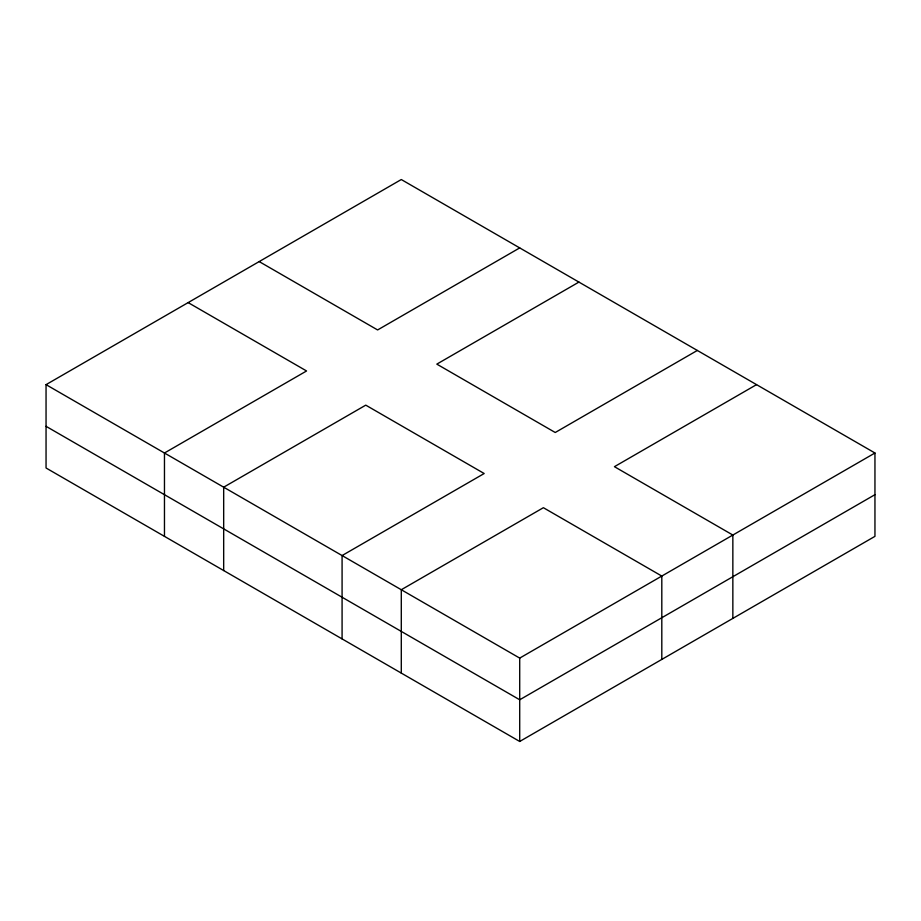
<?xml version="1.0" encoding="UTF-8"?>
<svg xmlns="http://www.w3.org/2000/svg" width="921" height="921" viewBox="0 0 921 921"><rect width="100%" height="100%" fill="white"/><g stroke="black" fill="none" stroke-linecap="round" stroke-linejoin="round"><path stroke-width="1.38" d="M46.05 384.644L401.291 179.537L874.95 453.005L874.95 536.356L519.709 741.463L46.05 467.995L46.05 384.644L519.709 658.101L874.95 453.005M519.709 247.91L377.61 329.948L259.192 261.587M578.918 282.091L436.819 364.129L555.236 432.502L697.324 350.452M756.532 384.644L614.434 466.682L732.851 535.043L732.851 618.394M874.95 494.681L519.709 699.776L46.05 426.319M188.149 302.606L306.566 370.967L164.468 453.005L164.468 536.356M661.808 659.413L661.808 576.062L543.39 507.701L401.291 589.739L401.291 673.09M519.709 658.101L519.709 741.463M342.082 638.909L342.082 555.559L484.181 473.521L365.764 405.148L223.676 487.186L223.676 570.548"/></g></svg>
